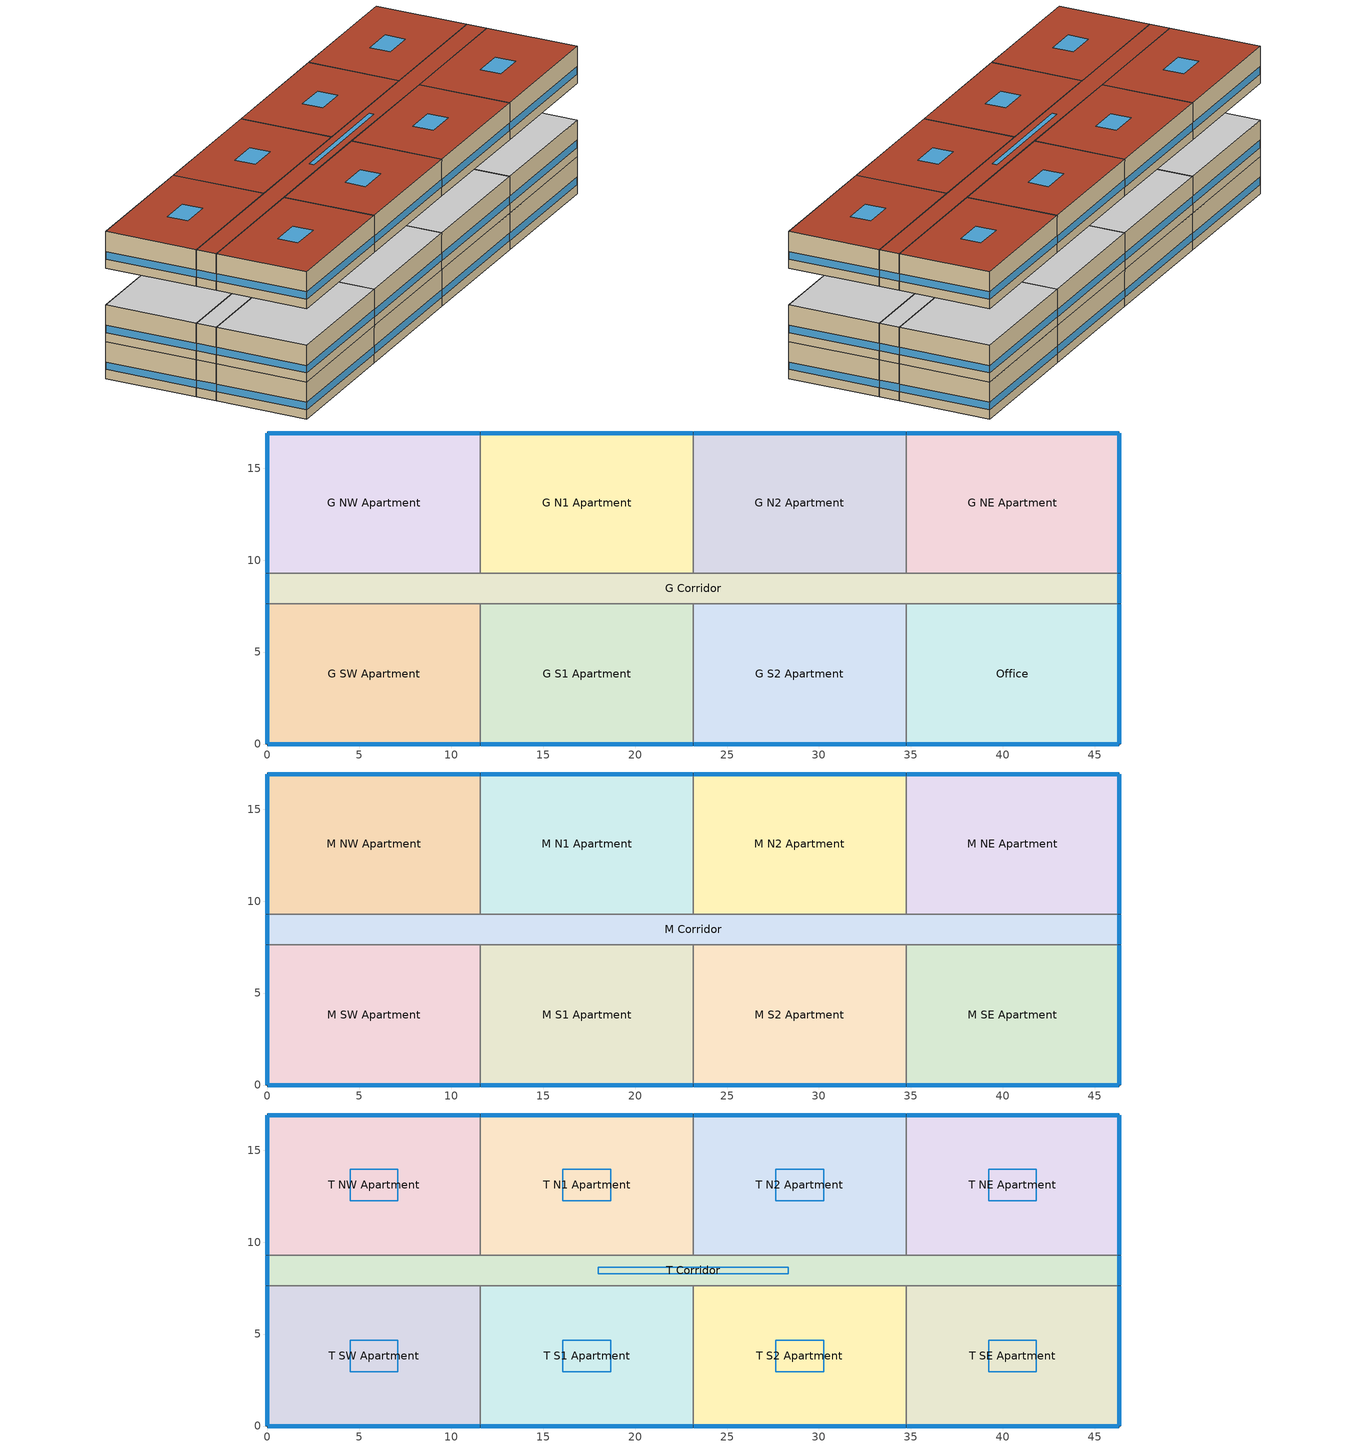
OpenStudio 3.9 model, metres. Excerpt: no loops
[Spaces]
G S1 Apartment
 floor foundation (BTAP-Grnd-Floor-Mass:U-0.379_std): 23.16,7.62 23.16,0 11.58,0 11.58,7.62 z0
 wall outside: 11.58,0 23.16,0 z0:3.05
 wall to G S2 Apartment: 23.16,0 23.16,7.62 z0:3.05
 wall to G Corridor: 23.16,7.62 11.58,7.62 z0:3.05
 wall to G SW Apartment: 11.58,7.62 11.58,0 z0:3.05
 window (BTAP-Ext-FixedWindow:U=0.160 SHGC=0.600): 11.61,0 23.14,0 z0.76:1.37
 ceiling adiabatic (BTAP-Int-Wall): 23.16,0 23.16,7.62 11.58,7.62 11.58,0 z3.05
G S2 Apartment
 floor foundation (BTAP-Grnd-Floor-Mass:U-0.379_std): 34.75,7.62 34.75,0 23.16,0 23.16,7.62 z0
 wall outside: 23.16,0 34.75,0 z0:3.05
 wall to Office: 34.75,0 34.75,7.62 z0:3.05
 wall to G Corridor: 34.75,7.62 23.16,7.62 z0:3.05
 window (BTAP-Ext-FixedWindow:U=0.160 SHGC=0.600): 23.19,0 34.72,0 z0.76:1.37
 ceiling adiabatic (BTAP-Int-Wall): 34.75,0 34.75,7.62 23.16,7.62 23.16,0 z3.05
G NE Apartment
 floor foundation (BTAP-Grnd-Floor-Mass:U-0.379_std): 46.33,16.92 46.33,9.3 34.75,9.3 34.75,16.92 z0
 wall outside: 46.33,9.3 46.33,16.92 34.75,16.92 z0:3.05
 wall to G Corridor: 34.75,9.3 46.33,9.3 z0:3.05
 wall to G N2 Apartment: 34.75,16.92 34.75,9.3 z0:3.05
 window (BTAP-Ext-FixedWindow:U=0.160 SHGC=0.600): 46.33,9.32 46.33,16.89 z0.76:1.38; 46.3,16.92 34.77,16.92 z0.76:1.37
 ceiling adiabatic (BTAP-Int-Wall): 46.33,9.3 46.33,16.92 34.75,16.92 34.75,9.3 z3.05
G NW Apartment
 floor foundation (BTAP-Grnd-Floor-Mass:U-0.379_std): 11.58,16.92 11.58,9.3 0,9.3 0,16.92 z0
 wall outside: 11.58,16.92 0,16.92 0,9.3 z0:3.05
 wall to G N1 Apartment: 11.58,9.3 11.58,16.92 z0:3.05
 wall to G Corridor: 0,9.3 11.58,9.3 z0:3.05
 window (BTAP-Ext-FixedWindow:U=0.160 SHGC=0.600): 11.56,16.92 0.03,16.92 z0.76:1.37; 0,16.89 0,9.32 z0.76:1.38
 ceiling adiabatic (BTAP-Int-Wall): 11.58,9.3 11.58,16.92 0,16.92 0,9.3 z3.05
G N1 Apartment
 floor foundation (BTAP-Grnd-Floor-Mass:U-0.379_std): 23.16,16.92 23.16,9.3 11.58,9.3 11.58,16.92 z0
 wall outside: 23.16,16.92 11.58,16.92 z0:3.05
 wall to G N2 Apartment: 23.16,9.3 23.16,16.92 z0:3.05
 wall to G Corridor: 11.58,9.3 23.16,9.3 z0:3.05
 window (BTAP-Ext-FixedWindow:U=0.160 SHGC=0.600): 23.14,16.92 11.61,16.92 z0.76:1.37
 ceiling adiabatic (BTAP-Int-Wall): 23.16,9.3 23.16,16.92 11.58,16.92 11.58,9.3 z3.05
Office
 floor foundation (BTAP-Grnd-Floor-Mass:U-0.379_std): 46.33,7.62 46.33,0 34.75,0 34.75,7.62 z0
 wall outside: 34.75,0 46.33,0 46.33,7.62 z0:3.05
 wall to G Corridor: 46.33,7.62 34.75,7.62 z0:3.05
 window (BTAP-Ext-FixedWindow:U=0.160 SHGC=0.600): 46.33,0.03 46.33,7.59 z0.76:1.38; 34.77,0 46.3,0 z0.76:1.37
 ceiling adiabatic (BTAP-Int-Wall): 46.33,0 46.33,7.62 34.75,7.62 34.75,0 z3.05
G Corridor
 floor foundation (BTAP-Grnd-Floor-Mass:U-0.379_std): 46.33,9.3 46.33,7.62 0,7.62 0,9.3 z0
 wall outside: 46.33,7.62 46.33,9.3 / 0,9.3 0,7.62 z0:3.05
 wall to G N2 Apartment: 34.75,9.3 23.16,9.3 z0:3.05
 wall to G SW Apartment: 0,7.62 11.58,7.62 z0:3.05
 window (BTAP-Ext-FixedWindow:U=0.160 SHGC=0.600): 46.33,7.65 46.33,9.27 / 0,9.27 0,7.65 z0.76:1.39
 ceiling adiabatic (BTAP-Int-Wall): 46.33,7.62 46.33,9.3 0,9.3 0,7.62 z3.05
G SW Apartment
 floor foundation (BTAP-Grnd-Floor-Mass:U-0.379_std): 11.58,7.62 11.58,0 0,0 0,7.62 z0
 wall outside: 0,7.62 0,0 11.58,0 z0:3.05
 window (BTAP-Ext-FixedWindow:U=0.160 SHGC=0.600): 0.03,0 11.56,0 z0.76:1.37; 0,7.59 0,0.03 z0.76:1.38
 ceiling adiabatic (BTAP-Int-Wall): 11.58,0 11.58,7.62 0,7.62 0,0 z3.05
G N2 Apartment
 floor foundation (BTAP-Grnd-Floor-Mass:U-0.379_std): 34.75,16.92 34.75,9.3 23.16,9.3 23.16,16.92 z0
 wall outside: 34.75,16.92 23.16,16.92 z0:3.05
 window (BTAP-Ext-FixedWindow:U=0.160 SHGC=0.600): 34.72,16.92 23.19,16.92 z0.76:1.37
 ceiling adiabatic (BTAP-Int-Wall): 34.75,9.3 34.75,16.92 23.16,16.92 23.16,9.3 z3.05
M S2 Apartment
 floor adiabatic (BTAP-Int-Wall): 34.75,7.62 34.75,0 23.16,0 23.16,7.62 z3.05
 wall outside: 23.16,0 34.75,0 z3.05:6.1
 wall to M SE Apartment: 34.75,0 34.75,7.62 z3.05:6.1
 wall to M S1 Apartment: 23.16,7.62 23.16,0 z3.05:6.1
 wall to M Corridor: 34.75,7.62 23.16,7.62 z3.05:6.1
 window (BTAP-Ext-FixedWindow:U=0.160 SHGC=0.600): 23.19,0 34.72,0 z3.81:4.42
 ceiling adiabatic (BTAP-Int-Wall): 34.75,0 34.75,7.62 23.16,7.62 23.16,0 z6.1
M SE Apartment
 floor adiabatic (BTAP-Int-Wall): 46.33,7.62 46.33,0 34.75,0 34.75,7.62 z3.05
 wall outside: 34.75,0 46.33,0 46.33,7.62 z3.05:6.1
 wall to M Corridor: 46.33,7.62 34.75,7.62 z3.05:6.1
 window (BTAP-Ext-FixedWindow:U=0.160 SHGC=0.600): 46.33,0.03 46.33,7.59 / 34.77,0 46.3,0 z3.81:4.42
 ceiling adiabatic (BTAP-Int-Wall): 46.33,0 46.33,7.62 34.75,7.62 34.75,0 z6.1
M Corridor
 floor adiabatic (BTAP-Int-Wall): 46.33,9.3 46.33,7.62 0,7.62 0,9.3 z3.05
 wall outside: 0,9.3 0,7.62 / 46.33,7.62 46.33,9.3 z3.05:6.1
 wall to M SW Apartment: 0,7.62 11.58,7.62 z3.05:6.1
 wall to M N1 Apartment: 23.16,9.3 11.58,9.3 z3.05:6.1
 wall to M NE Apartment: 46.33,9.3 34.75,9.3 z3.05:6.1
 wall to M N2 Apartment: 34.75,9.3 23.16,9.3 z3.05:6.1
 wall to M S1 Apartment: 11.58,7.62 23.16,7.62 z3.05:6.1
 wall to M NW Apartment: 11.58,9.3 0,9.3 z3.05:6.1
 window (BTAP-Ext-FixedWindow:U=0.160 SHGC=0.600): 46.33,7.65 46.33,9.27 / 0,9.27 0,7.65 z3.81:4.44
 ceiling adiabatic (BTAP-Int-Wall): 46.33,7.62 46.33,9.3 0,9.3 0,7.62 z6.1
M SW Apartment
 floor adiabatic (BTAP-Int-Wall): 11.58,7.62 11.58,0 0,0 0,7.62 z3.05
 wall outside: 0,7.62 0,0 11.58,0 z3.05:6.1
 wall to M S1 Apartment: 11.58,0 11.58,7.62 z3.05:6.1
 window (BTAP-Ext-FixedWindow:U=0.160 SHGC=0.600): 0.03,0 11.56,0 / 0,7.59 0,0.03 z3.81:4.42
 ceiling adiabatic (BTAP-Int-Wall): 11.58,0 11.58,7.62 0,7.62 0,0 z6.1
M NE Apartment
 floor adiabatic (BTAP-Int-Wall): 46.33,16.92 46.33,9.3 34.75,9.3 34.75,16.92 z3.05
 wall outside: 46.33,9.3 46.33,16.92 34.75,16.92 z3.05:6.1
 wall to M N2 Apartment: 34.75,16.92 34.75,9.3 z3.05:6.1
 window (BTAP-Ext-FixedWindow:U=0.160 SHGC=0.600): 46.33,9.32 46.33,16.89 / 46.3,16.92 34.77,16.92 z3.81:4.42
 ceiling adiabatic (BTAP-Int-Wall): 46.33,9.3 46.33,16.92 34.75,16.92 34.75,9.3 z6.1
M N2 Apartment
 floor adiabatic (BTAP-Int-Wall): 34.75,16.92 34.75,9.3 23.16,9.3 23.16,16.92 z3.05
 wall outside: 34.75,16.92 23.16,16.92 z3.05:6.1
 wall to M N1 Apartment: 23.16,16.92 23.16,9.3 z3.05:6.1
 window (BTAP-Ext-FixedWindow:U=0.160 SHGC=0.600): 34.72,16.92 23.19,16.92 z3.81:4.42
 ceiling adiabatic (BTAP-Int-Wall): 34.75,9.3 34.75,16.92 23.16,16.92 23.16,9.3 z6.1
M N1 Apartment
 floor adiabatic (BTAP-Int-Wall): 23.16,16.92 23.16,9.3 11.58,9.3 11.58,16.92 z3.05
 wall outside: 23.16,16.92 11.58,16.92 z3.05:6.1
 wall to M NW Apartment: 11.58,16.92 11.58,9.3 z3.05:6.1
 window (BTAP-Ext-FixedWindow:U=0.160 SHGC=0.600): 23.14,16.92 11.61,16.92 z3.81:4.42
 ceiling adiabatic (BTAP-Int-Wall): 23.16,9.3 23.16,16.92 11.58,16.92 11.58,9.3 z6.1
M S1 Apartment
 floor adiabatic (BTAP-Int-Wall): 23.16,7.62 23.16,0 11.58,0 11.58,7.62 z3.05
 wall outside: 11.58,0 23.16,0 z3.05:6.1
 window (BTAP-Ext-FixedWindow:U=0.160 SHGC=0.600): 11.61,0 23.14,0 z3.81:4.42
 ceiling adiabatic (BTAP-Int-Wall): 23.16,0 23.16,7.62 11.58,7.62 11.58,0 z6.1
M NW Apartment
 floor adiabatic (BTAP-Int-Wall): 11.58,16.92 11.58,9.3 0,9.3 0,16.92 z3.05
 wall outside: 11.58,16.92 0,16.92 0,9.3 z3.05:6.1
 window (BTAP-Ext-FixedWindow:U=0.160 SHGC=0.600): 11.56,16.92 0.03,16.92 / 0,16.89 0,9.32 z3.81:4.42
 ceiling adiabatic (BTAP-Int-Wall): 11.58,9.3 11.58,16.92 0,16.92 0,9.3 z6.1
T SW Apartment
 floor adiabatic (BTAP-Int-Wall): 11.58,7.62 11.58,0 0,0 0,7.62 z9.14
 wall outside: 0,7.62 0,0 11.58,0 z9.14:12.19
 wall to T S1 Apartment: 11.58,0 11.58,7.62 z9.14:12.19
 wall to T Corridor: 11.58,7.62 0,7.62 z9.14:12.19
 window (BTAP-Ext-FixedWindow:U=0.160 SHGC=0.600): 0.03,0 11.56,0 / 0,7.59 0,0.03 z9.91:10.52
 roof outside: 11.58,0 11.58,7.62 0,7.62 0,0 z12.19
 skylight (BTAP-Ext-Skylights:U=0.160 SHGC=0.600): 7.09,2.96 7.09,4.66 4.5,4.66 4.5,2.96 z12.19
T N1 Apartment
 floor adiabatic (BTAP-Int-Wall): 23.16,16.92 23.16,9.3 11.58,9.3 11.58,16.92 z9.14
 wall outside: 23.16,16.92 11.58,16.92 z9.14:12.19
 wall to T Corridor: 11.58,9.3 23.16,9.3 z9.14:12.19
 wall to T NW Apartment: 11.58,16.92 11.58,9.3 z9.14:12.19
 wall to T N2 Apartment: 23.16,9.3 23.16,16.92 z9.14:12.19
 window (BTAP-Ext-FixedWindow:U=0.160 SHGC=0.600): 23.14,16.92 11.61,16.92 z9.91:10.52
 roof outside: 23.16,9.3 23.16,16.92 11.58,16.92 11.58,9.3 z12.19
 skylight (BTAP-Ext-Skylights:U=0.160 SHGC=0.600): 18.67,12.25 18.67,13.96 16.08,13.96 16.08,12.25 z12.19
T Corridor
 floor adiabatic (BTAP-Int-Wall): 46.33,9.3 46.33,7.62 0,7.62 0,9.3 z9.14
 wall outside: 46.33,7.62 46.33,9.3 / 0,9.3 0,7.62 z9.14:12.19
 wall to T SE Apartment: 34.75,7.62 46.33,7.62 z9.14:12.19
 wall to T S1 Apartment: 11.58,7.62 23.16,7.62 z9.14:12.19
 wall to T NW Apartment: 11.58,9.3 0,9.3 z9.14:12.19
 wall to T N2 Apartment: 34.75,9.3 23.16,9.3 z9.14:12.19
 wall to T S2 Apartment: 23.16,7.62 34.75,7.62 z9.14:12.19
 wall to T NE Apartment: 46.33,9.3 34.75,9.3 z9.14:12.19
 window (BTAP-Ext-FixedWindow:U=0.160 SHGC=0.600): 46.33,7.65 46.33,9.27 / 0,9.27 0,7.65 z9.91:10.53
 roof outside: 46.33,7.62 46.33,9.3 0,9.3 0,7.62 z12.19
 skylight (BTAP-Ext-Skylights:U=0.160 SHGC=0.600): 28.34,8.27 28.34,8.65 17.98,8.65 17.98,8.27 z12.19
T N2 Apartment
 floor adiabatic (BTAP-Int-Wall): 34.75,16.92 34.75,9.3 23.16,9.3 23.16,16.92 z9.14
 wall outside: 34.75,16.92 23.16,16.92 z9.14:12.19
 wall to T NE Apartment: 34.75,9.3 34.75,16.92 z9.14:12.19
 window (BTAP-Ext-FixedWindow:U=0.160 SHGC=0.600): 34.72,16.92 23.19,16.92 z9.91:10.52
 roof outside: 34.75,9.3 34.75,16.92 23.16,16.92 23.16,9.3 z12.19
 skylight (BTAP-Ext-Skylights:U=0.160 SHGC=0.600): 30.25,12.25 30.25,13.96 27.66,13.96 27.66,12.25 z12.19
T NW Apartment
 floor adiabatic (BTAP-Int-Wall): 11.58,16.92 11.58,9.3 0,9.3 0,16.92 z9.14
 wall outside: 11.58,16.92 0,16.92 0,9.3 z9.14:12.19
 window (BTAP-Ext-FixedWindow:U=0.160 SHGC=0.600): 11.56,16.92 0.03,16.92 / 0,16.89 0,9.32 z9.91:10.52
 roof outside: 11.58,9.3 11.58,16.92 0,16.92 0,9.3 z12.19
 skylight (BTAP-Ext-Skylights:U=0.160 SHGC=0.600): 7.09,12.25 7.09,13.96 4.5,13.96 4.5,12.25 z12.19
T NE Apartment
 floor adiabatic (BTAP-Int-Wall): 46.33,16.92 46.33,9.3 34.75,9.3 34.75,16.92 z9.14
 wall outside: 46.33,9.3 46.33,16.92 34.75,16.92 z9.14:12.19
 window (BTAP-Ext-FixedWindow:U=0.160 SHGC=0.600): 46.33,9.32 46.33,16.89 / 46.3,16.92 34.77,16.92 z9.91:10.52
 roof outside: 46.33,9.3 46.33,16.92 34.75,16.92 34.75,9.3 z12.19
 skylight (BTAP-Ext-Skylights:U=0.160 SHGC=0.600): 41.83,12.25 41.83,13.96 39.24,13.96 39.24,12.25 z12.19
T S2 Apartment
 floor adiabatic (BTAP-Int-Wall): 34.75,7.62 34.75,0 23.16,0 23.16,7.62 z9.14
 wall outside: 23.16,0 34.75,0 z9.14:12.19
 wall to T SE Apartment: 34.75,0 34.75,7.62 z9.14:12.19
 wall to T S1 Apartment: 23.16,7.62 23.16,0 z9.14:12.19
 window (BTAP-Ext-FixedWindow:U=0.160 SHGC=0.600): 23.19,0 34.72,0 z9.91:10.52
 roof outside: 34.75,0 34.75,7.62 23.16,7.62 23.16,0 z12.19
 skylight (BTAP-Ext-Skylights:U=0.160 SHGC=0.600): 30.25,2.96 30.25,4.66 27.66,4.66 27.66,2.96 z12.19
T S1 Apartment
 floor adiabatic (BTAP-Int-Wall): 23.16,7.62 23.16,0 11.58,0 11.58,7.62 z9.14
 wall outside: 11.58,0 23.16,0 z9.14:12.19
 window (BTAP-Ext-FixedWindow:U=0.160 SHGC=0.600): 11.61,0 23.14,0 z9.91:10.52
 roof outside: 23.16,0 23.16,7.62 11.58,7.62 11.58,0 z12.19
 skylight (BTAP-Ext-Skylights:U=0.160 SHGC=0.600): 18.67,2.96 18.67,4.66 16.08,4.66 16.08,2.96 z12.19
T SE Apartment
 floor adiabatic (BTAP-Int-Wall): 46.33,7.62 46.33,0 34.75,0 34.75,7.62 z9.14
 wall outside: 34.75,0 46.33,0 46.33,7.62 z9.14:12.19
 window (BTAP-Ext-FixedWindow:U=0.160 SHGC=0.600): 46.33,0.03 46.33,7.59 / 34.77,0 46.3,0 z9.91:10.52
 roof outside: 46.33,0 46.33,7.62 34.75,7.62 34.75,0 z12.19
 skylight (BTAP-Ext-Skylights:U=0.160 SHGC=0.600): 41.83,2.96 41.83,4.66 39.24,4.66 39.24,2.96 z12.19
[Site]
Yellowknife AP_NT_CAN: Latitude {deg}=62.46; Longitude {deg}=-114.44; Time Zone {hr}=-7; Elevation {m}=205.7; Terrain=City
[Building]
MidriseApartment: North Axis {deg}=0; Default Construction Set=BTAP-Mass at hdd = 8170.0; Standards Number of Stories=4; Standards Number of Above Ground Stories=4; Standards Template=NECB2011; Standards Building Type=MidriseApartment
[Site:WaterMainsTemperature]
Calculation Method=Correlation; Annual Average Outdoor Air Temperature {C}=-3.65833; Maximum Difference In Monthly Average Outdoor Air Temperatures {deltaC}=41.5
[Site:GroundTemperature:BuildingSurface]
19.527, 19.502, 19.536, 19.598, 20.002, 21.64, 22.225, 22.375, 21.449, 20.121, 19.802, 19.633
[ClimateZones]
Climate Zone Institution Name 1=ASHRAE; Climate Zone Document Name 1=ANSI/ASHRAE Standard 169; Climate Zone Document Year 1=2006; Climate Zone Value 1=8
[SizingPeriod:DesignDay] Barometric Pressure {Pa}=98878; Rain Indicator=No; Snow Indicator=No; Day of Month=21; Daylight Saving Time Indicator=No; Humidity Condition Type=Wetbulb; Dry-Bulb Temperature Range Modifier Type=DefaultMultipliers
Name | Maximum Dry-Bulb Temperature {C} | Daily Dry-Bulb Temperature Range {deltaC} | Wind Speed {m/s} | Wind Direction {deg} | Month | Day Type | Wetbulb or DewPoint at Maximum Dry-Bulb {C} | Solar Model Indicator | ASHRAE Clear Sky Optical Depth for Beam Irradiance | ASHRAE Clear Sky Optical Depth for Diffuse Irradiance | Sky Clearness
Yellowknife AP Ann Clg .4% Condns DB=>MWB | 25.6 | 8 | 4.1 | 160 | 7 | SummerDesignDay | 16.1 | ASHRAETau | 0.369 | 2.418
Yellowknife AP Ann Clg .4% Condns WB=>MDB | 22.9 | 8 | 4.1 | 160 | 7 | SummerDesignDay | 17.2 | ASHRAETau | 0.369 | 2.418
Yellowknife AP Ann Htg 99.6% Condns DB | -40 | 0 | 1.8 | 310 | 1 | WinterDesignDay | -40 | ASHRAEClearSky |  |  | 0
[Site:GroundTemperature:Shallow]
-14.3, -20.7, -22.4, -20.9, -12.3, -2.6, 6.6, 13.2, 15.1, 12, 4.5, -4.9
[Site:GroundTemperature:Deep]
-4.7, -9.4, -12.3, -13.2, -11.5, -7.6, -2.8, 1.9, 5.1, 5.8, 4, 0.2
[Site:GroundTemperature:FCfactorMethod]
January Ground Temperature {C}=0.1; February Ground Temperature {C}=-14.7; March Ground Temperature {C}=-20.9; April Ground Temperature {C}=-23.8; May Ground Temperature {C}=-22.4; June Ground Temperature {C}=-18.3; July Ground Temperature {C}=-6.9; August Ground Temperature {C}=7.1; September Ground Temperature {C}=14.9; October Ground Temperature {C}=17.7; November Ground Temperature {C}=15.3; December Ground Temperature {C}=8
[Material:NoMass] Roughness=Smooth; Thermal Absorptance=0.9; Solar Absorptance=0.7
Name | Thermal Resistance {m2-K/W} | Visible Absorptance
Typical Carpet Pad; Typical Carpet Pad 1 | 0.21648 | 0.8
Typical Insulation 1 | 6.78179 | 0.7
Typical Insulation 2 | 5.19354 | 0.7
Typical Insulation 3 | 7.04224 | 0.7
Typical Carpet Pad 2 | 2.57255 | 0.8
Typical Carpet Pad 3; Typical Carpet Pad 4 | 4.69593 | 0.8
Typical Insulation 4 | 0.624982 | 0.7
Typical Insulation 5 | 0.625 | 0.7
[Material]
Name | Roughness | Thickness {m} | Conductivity {W/m-K} | Density {kg/m3} | Specific Heat {J/kg-K} | Thermal Absorptance | Solar Absorptance | Visible Absorptance
G05 25mm wood | MediumSmooth | 0.0254 | 0.15 | 608 | 1630 | 0.9 | 0.5 | 0.5
100mm Normalweight concrete floor 1 | MediumSmooth | 0.1016 | 2.31 | 2322 | 832
G01 13mm gypsum board 1 | Smooth | 0.0127 | 0.16 | 800 | 1090 | 0.9 | 0.7 | 0.5
4 in. Normalweight Concrete Floor 1 | MediumRough | 0.1016 | 2.31 | 2322 | 832 | 0.9 | 0.7 | 0.7
1IN Stucco 1 | Smooth | 0.0253 | 0.6918 | 1858 | 837 | 0.9 | 0.7 | 0.92
8IN CONCRETE HW RefBldg 1 | Rough | 0.2032 | 1.311 | 2240 | 836.8 | 0.9 | 0.7 | 0.7
1/2IN Gypsum 1 | Smooth | 0.0127 | 0.16 | 784.9 | 830 | 0.9 | 0.4 | 0.4
Metal Roof Surface 1; F08 Metal surface 1 | Smooth | 0.0008 | 45.28 | 7824 | 500 | 0.9 | 0.7 | 0.7
6 in. Normalweight Concrete Floor 1; 6 in. Normalweight Concrete Floor 2; 6 in. Normalweight Concrete Floor 3 | MediumRough | 0.1524 | 2.31 | 2322 | 832 | 0.9 | 0.7 | 0.7
Expanded Polystyrene | MediumSmooth | 0.0746039 | 0.029 | 29 | 1210
[Construction]
BTAP-Int-Partition; BTAP-Int-Door: G05 25mm wood
BTAP-Int-Floor: 100mm Normalweight concrete floor 1, Typical Carpet Pad
BTAP-Int-Wall: G01 13mm gypsum board 1, G01 13mm gypsum board 1
BTAP-Int-Ceiling: Typical Carpet Pad, 100mm Normalweight concrete floor 1
BTAP-Int-Window: SimpleGlazing
BTAP-Ext-Floor-Mass:U-0.142: Typical Insulation 1, 4 in. Normalweight Concrete Floor 1, Typical Carpet Pad 1
BTAP-Ext-Wall-Mass:U-0.183: 1IN Stucco 1, 8IN CONCRETE HW RefBldg 1, Typical Insulation 2, 1/2IN Gypsum 1
BTAP-Ext-Roof-Metal:U-0.142: Metal Roof Surface 1, Typical Insulation 3
BTAP-Grnd-Floor-Mass:U-0.379: 6 in. Normalweight Concrete Floor 1, Typical Carpet Pad 2
BTAP-Grnd-Wall-Mass:U-0.21: 6 in. Normalweight Concrete Floor 2, Typical Carpet Pad 3
BTAP-Grnd-Roof-Mass:U-0.21: 6 in. Normalweight Concrete Floor 3, Typical Carpet Pad 4
BTAP-Ext-FixedWindow:U=0.160 SHGC=0.600; BTAP-Ext-GlassDoors:U=0.160 SHGC=0.600; BTAP-Ext-Skylights:U=0.160 SHGC=0.600; BTAP-Ext-DaylightDomes:U=0.160 SHGC=0.600; BTAP-Ext-DaylightDiffuser:U=0.160 SHGC=0.600: SimpleGlazing:U=0.160 SHGC=0.600
BTAP-Ext-Door:U-1.6: F08 Metal surface 1, Typical Insulation 4
BTAP-Ext-OverHeadDoor:U-1.6: Typical Insulation 5
BTAP-Grnd-Floor-Mass:U-0.379_std: 6 in. Normalweight Concrete Floor 1, Expanded Polystyrene
[DefaultConstructionSet]
BTAP-Mass at hdd = 8170.0: Default Exterior Surface Constructions=BTAP-Mass at hdd = 8170.0; Default Interior Surface Constructions=Default Surface Constructions 2; Default Ground Contact Surface Constructions=BTAP-Mass at hdd = 8170.0 1; Default Exterior SubSurface Constructions=BTAP-Mass at hdd = 8170.0; Default Interior SubSurface Constructions=Default Sub Surface Constructions 2; Interior Partition Construction=BTAP-Int-Partition
[DefaultSurfaceConstructions]
Name | Floor Construction | Wall Construction | Roof Ceiling Construction
Default Surface Constructions 2 | BTAP-Int-Floor | BTAP-Int-Wall | BTAP-Int-Ceiling
BTAP-Mass at hdd = 8170.0 | BTAP-Ext-Floor-Mass:U-0.142 | BTAP-Ext-Wall-Mass:U-0.183 | BTAP-Ext-Roof-Metal:U-0.142
BTAP-Mass at hdd = 8170.0 1 | BTAP-Grnd-Floor-Mass:U-0.379 | BTAP-Grnd-Wall-Mass:U-0.21 | BTAP-Grnd-Roof-Mass:U-0.21
[DefaultSubSurfaceConstructions]
Name | Fixed Window Construction | Operable Window Construction | Door Construction | Glass Door Construction | Overhead Door Construction | Skylight Construction | Tubular Daylight Dome Construction | Tubular Daylight Diffuser Construction
Default Sub Surface Constructions 2 | BTAP-Int-Window | BTAP-Int-Window | BTAP-Int-Door
BTAP-Mass at hdd = 8170.0 | BTAP-Ext-FixedWindow:U=0.160 SHGC=0.600 | BTAP-Ext-FixedWindow:U=0.160 SHGC=0.600 | BTAP-Ext-Door:U-1.6 | BTAP-Ext-GlassDoors:U=0.160 SHGC=0.600 | BTAP-Ext-OverHeadDoor:U-1.6 | BTAP-Ext-Skylights:U=0.160 SHGC=0.600 | BTAP-Ext-DaylightDomes:U=0.160 SHGC=0.600 | BTAP-Ext-DaylightDiffuser:U=0.160 SHGC=0.600
[WindowMaterial:SimpleGlazingSystem] Solar Heat Gain Coefficient=0.6; Visible Transmittance=0.21
Name | U-Factor {W/m2-K}
SimpleGlazing | 2.2
SimpleGlazing:U=0.160 SHGC=0.600 | 1.6
[Space] Volume {m3}=Autocalculate
Name | Space Type | Building Story | Thermal Zone
T SE Apartment | Space Function Dwelling Unit(s) | Building Story 3 | DU_BT=Space Function_ST=Dwelling Unit(s)_FL=Building Story 3_SCHG 2
G Corridor | Space Function Corr. < 2.4m wide-sch-G | Building Story 1 | WILD_ST=Corr. < 2.4m wide-sch-G_FL=Building Story 1_SCH=G
T SW Apartment | Space Function Dwelling Unit(s) | Building Story 3 | DU_BT=Space Function_ST=Dwelling Unit(s)_FL=Building Story 3_SCHG 3
M S2 Apartment | Space Function Dwelling Unit(s) | Building Story 2 | DU_BT=Space Function_ST=Dwelling Unit(s)_FL=Building Story 2_SCHG 5
M SE Apartment | Space Function Dwelling Unit(s) | Building Story 2 | DU_BT=Space Function_ST=Dwelling Unit(s)_FL=Building Story 2_SCHG 4
T N1 Apartment | Space Function Dwelling Unit(s) | Building Story 3 | DU_BT=Space Function_ST=Dwelling Unit(s)_FL=Building Story 3_SCHG 4
T Corridor | Space Function Corr. < 2.4m wide-sch-G | Building Story 3 | WILD_ST=Corr. < 2.4m wide-sch-G_FL=Building Story 3_SCH=G
T N2 Apartment | Space Function Dwelling Unit(s) | Building Story 3 | DU_BT=Space Function_ST=Dwelling Unit(s)_FL=Building Story 3_SCHG 6
M SW Apartment | Space Function Dwelling Unit(s) | Building Story 2 | DU_BT=Space Function_ST=Dwelling Unit(s)_FL=Building Story 2_SCHG 6
T NW Apartment | Space Function Dwelling Unit(s) | Building Story 3 | DU_BT=Space Function_ST=Dwelling Unit(s)_FL=Building Story 3_SCHG 7
M Corridor | Space Function Corr. < 2.4m wide-sch-G | Building Story 2 | WILD_ST=Corr. < 2.4m wide-sch-G_FL=Building Story 2_SCH=G
G S1 Apartment | Space Function Dwelling Unit(s) | Building Story 1 | DU_BT=Space Function_ST=Dwelling Unit(s)_FL=Building Story 1_SCHG 7
G S2 Apartment | Space Function Dwelling Unit(s) | Building Story 1 | DU_BT=Space Function_ST=Dwelling Unit(s)_FL=Building Story 1_SCHG 4
M NE Apartment | Space Function Dwelling Unit(s) | Building Story 2 | DU_BT=Space Function_ST=Dwelling Unit(s)_FL=Building Story 2_SCHG 3
T NE Apartment | Space Function Dwelling Unit(s) | Building Story 3 | DU_BT=Space Function_ST=Dwelling Unit(s)_FL=Building Story 3_SCHG 1
G NW Apartment | Space Function Dwelling Unit(s) | Building Story 1 | DU_BT=Space Function_ST=Dwelling Unit(s)_FL=Building Story 1_SCHG 3
T S1 Apartment | Space Function Dwelling Unit(s) | Building Story 3 | DU_BT=Space Function_ST=Dwelling Unit(s)_FL=Building Story 3_SCHG 5
M N1 Apartment | Space Function Dwelling Unit(s) | Building Story 2 | DU_BT=Space Function_ST=Dwelling Unit(s)_FL=Building Story 2_SCHG 1
Office | Space Function Dwelling Unit(s) | Building Story 1 | DU_BT=Space Function_ST=Dwelling Unit(s)_FL=Building Story 1_SCHG 2
G NE Apartment | Space Function Dwelling Unit(s) | Building Story 1 | DU_BT=Space Function_ST=Dwelling Unit(s)_FL=Building Story 1_SCHG 1
T S2 Apartment | Space Function Dwelling Unit(s) | Building Story 3 | DU_BT=Space Function_ST=Dwelling Unit(s)_FL=Building Story 3_SCHG
G SW Apartment | Space Function Dwelling Unit(s) | Building Story 1 | DU_BT=Space Function_ST=Dwelling Unit(s)_FL=Building Story 1_SCHG 5
M N2 Apartment | Space Function Dwelling Unit(s) | Building Story 2 | DU_BT=Space Function_ST=Dwelling Unit(s)_FL=Building Story 2_SCHG
G N1 Apartment | Space Function Dwelling Unit(s) | Building Story 1 | DU_BT=Space Function_ST=Dwelling Unit(s)_FL=Building Story 1_SCHG 6
G N2 Apartment | Space Function Dwelling Unit(s) | Building Story 1 | DU_BT=Space Function_ST=Dwelling Unit(s)_FL=Building Story 1_SCHG
M S1 Apartment | Space Function Dwelling Unit(s) | Building Story 2 | DU_BT=Space Function_ST=Dwelling Unit(s)_FL=Building Story 2_SCHG 7
M NW Apartment | Space Function Dwelling Unit(s) | Building Story 2 | DU_BT=Space Function_ST=Dwelling Unit(s)_FL=Building Story 2_SCHG 2
[BuildingStory]
Name | Nominal Z Coordinate {m}
Building Story 1 | 0
Building Story 2 | 3.04785
Building Story 3 | 9.14355
[SpaceType] Standards Building Type=Space Function
Name | Default Schedule Set | Design Specification Outdoor Air Object | Standards Space Type
Space Function Corr. < 2.4m wide-sch-G | Space Function Corr. < 2.4m wide-sch-G Schedule Set | Space Function Corr. < 2.4m wide-sch-G Ventilation | Corr. < 2.4m wide-sch-G
Space Function Dwelling Unit(s) | Space Function Dwelling Unit(s) Schedule Set | Space Function Dwelling Unit(s) Ventilation | Dwelling Unit(s)
[People:Definition] Number of People Calculation Method=People/Area; Fraction Radiant=0.3
Name | People per Space Floor Area {person/m2}
Space Function Corr. < 2.4m wide-sch-G People Definition | 0.0100104
Space Function Dwelling Unit(s) People Definition | 0.0166841
[People] Work Efficiency Schedule=Work Efficiency Schedule; Clothing Insulation Schedule=Clothing Schedule; Air Velocity Schedule=Air Velocity Schedule; Multiplier=1
Name | People Definition | Space or SpaceType
Space Function Corr. < 2.4m wide-sch-G People | Space Function Corr. < 2.4m wide-sch-G People Definition | Space Function Corr. < 2.4m wide-sch-G
Space Function Dwelling Unit(s) People | Space Function Dwelling Unit(s) People Definition | Space Function Dwelling Unit(s)
[Lights:Definition] Design Level Calculation Method=Watts/Area; Fraction Radiant=0.5; Fraction Visible=0.2
Name | Watts per Space Floor Area {W/m2}
Space Function Corr. < 2.4m wide-sch-G Lights Definition | 8.39993
Space Function Dwelling Unit(s) Lights Definition | 4.99996
[Lights] Fraction Replaceable=1
Name | Lights Definition | Space or SpaceType
Space Function Corr. < 2.4m wide-sch-G Lights | Space Function Corr. < 2.4m wide-sch-G Lights Definition | Space Function Corr. < 2.4m wide-sch-G
Space Function Dwelling Unit(s) Lights | Space Function Dwelling Unit(s) Lights Definition | Space Function Dwelling Unit(s)
[DesignSpecification:OutdoorAir] Outdoor Air Method=Sum
Name | Outdoor Air Flow per Floor Area {m3/s-m2}
Space Function Corr. < 2.4m wide-sch-G Ventilation | 0.000254
Space Function Dwelling Unit(s) Ventilation | 0.0003048
[DefaultScheduleSet] Number of People Schedule=NECB-G-Occupancy; People Activity Level Schedule=NECB-Activity; Lighting Schedule=NECB-G-Lighting; Electric Equipment Schedule=NECB-G-Electric-Equipment
Space Function Corr. < 2.4m wide-sch-G Schedule Set; Space Function Dwelling Unit(s) Schedule Set
[ThermostatSetpoint:DualSetpoint] Heating Setpoint Temperature Schedule=NECB-G-Thermostat Setpoint-Heating; Cooling Setpoint Temperature Schedule=NECB-G-Thermostat Setpoint-Cooling
Space Function Dwelling Unit(s) Thermostat 49; Space Function Dwelling Unit(s) Thermostat 50; Space Function Dwelling Unit(s) Thermostat 51; Space Function Dwelling Unit(s) Thermostat 52; Space Function Dwelling Unit(s) Thermostat 53; Space Function Dwelling Unit(s) Thermostat 54; Space Function Dwelling Unit(s) Thermostat 55; Space Function Dwelling Unit(s) Thermostat 56; Space Function Dwelling Unit(s) Thermostat 57; Space Function Dwelling Unit(s) Thermostat 58; Space Function Dwelling Unit(s) Thermostat 59; Space Function Dwelling Unit(s) Thermostat 60; Space Function Dwelling Unit(s) Thermostat 61; Space Function Dwelling Unit(s) Thermostat 62; Space Function Dwelling Unit(s) Thermostat 63; Space Function Dwelling Unit(s) Thermostat 64; Space Function Dwelling Unit(s) Thermostat 65; Space Function Dwelling Unit(s) Thermostat 66; Space Function Dwelling Unit(s) Thermostat 67; Space Function Dwelling Unit(s) Thermostat 68; Space Function Dwelling Unit(s) Thermostat 69; Space Function Dwelling Unit(s) Thermostat 70; Space Function Dwelling Unit(s) Thermostat 71; Space Function Dwelling Unit(s) Thermostat 72; Space Function Corr. < 2.4m wide-sch-G Thermostat 7; Space Function Corr. < 2.4m wide-sch-G Thermostat 8; Space Function Corr. < 2.4m wide-sch-G Thermostat 9
[ElectricEquipment:Definition]
Space Function Dwelling Unit(s) Elec Equip Definition: Design Level Calculation Method=Watts/Area; Watts per Space Floor Area {W/m2}=4.99996; Fraction Radiant=0.5
[ElectricEquipment]
Space Function Dwelling Unit(s) Elec Equip: Electric Equipment Definition=Space Function Dwelling Unit(s) Elec Equip Definition; Space or SpaceType=Space Function Dwelling Unit(s)
[SpaceInfiltration:DesignFlowRate] Schedule=Always On Discrete; Design Flow Rate Calculation Method=Flow/ExteriorArea; Flow per Exterior Surface Area {m3/s-m2}=0.00025; Constant Term Coefficient=0; Temperature Term Coefficient=0; Velocity Term Coefficient=0.224; Velocity Squared Term Coefficient=0
Name | Space or SpaceType
G Corridor Infiltration | G Corridor
G N1 Apartment Infiltration | G N1 Apartment
G N2 Apartment Infiltration | G N2 Apartment
G NE Apartment Infiltration | G NE Apartment
G NW Apartment Infiltration | G NW Apartment
G S1 Apartment Infiltration | G S1 Apartment
G S2 Apartment Infiltration | G S2 Apartment
G SW Apartment Infiltration | G SW Apartment
M Corridor Infiltration | M Corridor
M N1 Apartment Infiltration | M N1 Apartment
M N2 Apartment Infiltration | M N2 Apartment
M NE Apartment Infiltration | M NE Apartment
M NW Apartment Infiltration | M NW Apartment
M S1 Apartment Infiltration | M S1 Apartment
M S2 Apartment Infiltration | M S2 Apartment
M SE Apartment Infiltration | M SE Apartment
M SW Apartment Infiltration | M SW Apartment
Office Infiltration | Office
T Corridor Infiltration | T Corridor
T N1 Apartment Infiltration | T N1 Apartment
T N2 Apartment Infiltration | T N2 Apartment
T NE Apartment Infiltration | T NE Apartment
T NW Apartment Infiltration | T NW Apartment
T S1 Apartment Infiltration | T S1 Apartment
T S2 Apartment Infiltration | T S2 Apartment
T SE Apartment Infiltration | T SE Apartment
T SW Apartment Infiltration | T SW Apartment
[ThermalZone] Use Ideal Air Loads=No
Name | Thermostat | Multiplier
DU_BT=Space Function_ST=Dwelling Unit(s)_FL=Building Story 1_SCHG | Space Function Dwelling Unit(s) Thermostat 49
DU_BT=Space Function_ST=Dwelling Unit(s)_FL=Building Story 2_SCHG | Space Function Dwelling Unit(s) Thermostat 50 | 2
DU_BT=Space Function_ST=Dwelling Unit(s)_FL=Building Story 3_SCHG | Space Function Dwelling Unit(s) Thermostat 51
DU_BT=Space Function_ST=Dwelling Unit(s)_FL=Building Story 1_SCHG 1 | Space Function Dwelling Unit(s) Thermostat 52
DU_BT=Space Function_ST=Dwelling Unit(s)_FL=Building Story 1_SCHG 2 | Space Function Dwelling Unit(s) Thermostat 53
DU_BT=Space Function_ST=Dwelling Unit(s)_FL=Building Story 2_SCHG 1 | Space Function Dwelling Unit(s) Thermostat 54 | 2
DU_BT=Space Function_ST=Dwelling Unit(s)_FL=Building Story 2_SCHG 2 | Space Function Dwelling Unit(s) Thermostat 55 | 2
DU_BT=Space Function_ST=Dwelling Unit(s)_FL=Building Story 1_SCHG 3 | Space Function Dwelling Unit(s) Thermostat 56
DU_BT=Space Function_ST=Dwelling Unit(s)_FL=Building Story 3_SCHG 1 | Space Function Dwelling Unit(s) Thermostat 57
DU_BT=Space Function_ST=Dwelling Unit(s)_FL=Building Story 2_SCHG 3 | Space Function Dwelling Unit(s) Thermostat 58 | 2
DU_BT=Space Function_ST=Dwelling Unit(s)_FL=Building Story 3_SCHG 2 | Space Function Dwelling Unit(s) Thermostat 59
DU_BT=Space Function_ST=Dwelling Unit(s)_FL=Building Story 1_SCHG 4 | Space Function Dwelling Unit(s) Thermostat 60
DU_BT=Space Function_ST=Dwelling Unit(s)_FL=Building Story 3_SCHG 3 | Space Function Dwelling Unit(s) Thermostat 61
DU_BT=Space Function_ST=Dwelling Unit(s)_FL=Building Story 1_SCHG 5 | Space Function Dwelling Unit(s) Thermostat 62
DU_BT=Space Function_ST=Dwelling Unit(s)_FL=Building Story 2_SCHG 4 | Space Function Dwelling Unit(s) Thermostat 63 | 2
DU_BT=Space Function_ST=Dwelling Unit(s)_FL=Building Story 2_SCHG 5 | Space Function Dwelling Unit(s) Thermostat 64 | 2
DU_BT=Space Function_ST=Dwelling Unit(s)_FL=Building Story 3_SCHG 4 | Space Function Dwelling Unit(s) Thermostat 65
DU_BT=Space Function_ST=Dwelling Unit(s)_FL=Building Story 3_SCHG 5 | Space Function Dwelling Unit(s) Thermostat 66
DU_BT=Space Function_ST=Dwelling Unit(s)_FL=Building Story 3_SCHG 6 | Space Function Dwelling Unit(s) Thermostat 67
DU_BT=Space Function_ST=Dwelling Unit(s)_FL=Building Story 1_SCHG 6 | Space Function Dwelling Unit(s) Thermostat 68
DU_BT=Space Function_ST=Dwelling Unit(s)_FL=Building Story 2_SCHG 6 | Space Function Dwelling Unit(s) Thermostat 69 | 2
DU_BT=Space Function_ST=Dwelling Unit(s)_FL=Building Story 3_SCHG 7 | Space Function Dwelling Unit(s) Thermostat 70
DU_BT=Space Function_ST=Dwelling Unit(s)_FL=Building Story 2_SCHG 7 | Space Function Dwelling Unit(s) Thermostat 71 | 2
DU_BT=Space Function_ST=Dwelling Unit(s)_FL=Building Story 1_SCHG 7 | Space Function Dwelling Unit(s) Thermostat 72
WILD_ST=Corr. < 2.4m wide-sch-G_FL=Building Story 1_SCH=G | Space Function Corr. < 2.4m wide-sch-G Thermostat 7
WILD_ST=Corr. < 2.4m wide-sch-G_FL=Building Story 3_SCH=G | Space Function Corr. < 2.4m wide-sch-G Thermostat 8
WILD_ST=Corr. < 2.4m wide-sch-G_FL=Building Story 2_SCH=G | Space Function Corr. < 2.4m wide-sch-G Thermostat 9 | 2
[Foundation:Kiva]
Bldg Kiva Foundation: Wall Height Above Grade {m}=0; Wall Depth Below Slab {m}=0
[SurfaceProperty:ExposedFoundationPerimeter] Exposed Perimeter Calculation Method=TotalExposedPerimeter
Name | Total Exposed Perimeter {m}
g GFloor N2A; g GFloor S2A; g GFloor N1A; g GFloor S1A | 11.5818
g GFloor NEA; g GFloor SEA; g GFloor NWA; g GFloor SWA | 19.2015
g Floor C | 3.352636
[Foundation:Kiva:Settings]

[AvailabilityManager:NightCycle] Applicability Schedule=Always On Discrete; Control Type=CycleOnAny; Thermostat Tolerance {deltaC}=1; Cycling Run Time {s}=3600
Availability Manager Night Cycle 1; Availability Manager Night Cycle 2
[Schedule:Ruleset]
Clothing Schedule: Default Day Schedule=Clothing Schedule Default Winter Clothes
Air Velocity Schedule: Default Day Schedule=Air Velocity Schedule Default
Work Efficiency Schedule: Default Day Schedule=Work Efficiency Schedule Default
NECB-G-Occupancy: Default Day Schedule=NECB-G-Occupancy Default
NECB-Activity: Default Day Schedule=NECB-Activity Default; Summer Design Day Schedule=NECB-Activity Summer Design Day; Winter Design Day Schedule=NECB-Activity Winter Design Day
NECB-G-Lighting: Default Day Schedule=NECB-G-Lighting Default
NECB-G-Electric-Equipment: Default Day Schedule=NECB-G-Electric-Equipment Default
NECB-G-Thermostat Setpoint-Heating: Default Day Schedule=NECB-G-Thermostat Setpoint-Heating Default
NECB-G-Thermostat Setpoint-Cooling: Default Day Schedule=NECB-G-Thermostat Setpoint-Cooling Default
[Schedule:Day]
Clothing Schedule Default Winter Clothes: 24, 0, 1
Clothing Schedule Summer Clothes: 24, 0, 0.5
Air Velocity Schedule Default: 24, 0, 0.2
Work Efficiency Schedule Default: 24, 0, 0
NECB-G-Occupancy Default; NECB-G-Occupancy Default|Wkdy Day: No, 7, 0, 0.9, 8, 0, 0.7, 9, 0, 0.4, 17, 0, 0.3, 18, 0, 0.5, 24, 0, 0.9
NECB-G-Occupancy Sat Day; NECB-G-Occupancy Sun|Hol Day: No, 7, 0, 0.9, 8, 0, 0.7, 17, 0, 0.5, 18, 0, 0.7, 24, 0, 0.9
NECB-Activity Default; NECB-Activity Winter Design Day; NECB-Activity Summer Design Day: No, 24, 0, 130
NECB-G-Lighting Default; NECB-G-Lighting Default|Wkdy Day; NECB-G-Lighting Sat Day; NECB-G-Lighting Sun|Hol Day: No, 1, 0, 0.3, 6, 0, 0, 7, 0, 0.2, 9, 0, 0.5, 19, 0, 0, 22, 0, 0.9, 23, 0, 0.8, 24, 0, 0.6
NECB-G-Electric-Equipment Default; NECB-G-Electric-Equipment Default|Wkdy Day; NECB-G-Electric-Equipment Sat Day; NECB-G-Electric-Equipment Sun|Hol Day: No, 1, 0, 0.3, 7, 0, 0.2, 9, 0, 0.8, 16, 0, 0.4, 17, 0, 0.5, 18, 0, 0.2, 20, 0, 0.9, 21, 0, 0.7, 24, 0, 0.5
NECB-G-Thermostat Setpoint-Heating Default; NECB-G-Thermostat Setpoint-Heating Default|Wkdy Day; NECB-G-Thermostat Setpoint-Heating Sat Day; NECB-G-Thermostat Setpoint-Heating Sun|Hol Day: No, 1, 0, 22, 7, 0, 18, 8, 0, 20, 24, 0, 22
NECB-G-Thermostat Setpoint-Cooling Default; NECB-G-Thermostat Setpoint-Cooling Default|Wkdy Day; NECB-G-Thermostat Setpoint-Cooling Sat Day; NECB-G-Thermostat Setpoint-Cooling Sun|Hol Day: No, 24, 0, 24
[Schedule:Rule] Date Specification Type=DateRange; Start Day=1
Name | Schedule Ruleset | Rule Order | Day Schedule | Start Month | End Month | End Day | Apply Monday | Apply Tuesday | Apply Wednesday | Apply Thursday | Apply Friday | Apply Saturday | Apply Sunday
Schedule Rule 1 | Clothing Schedule | 0 | Clothing Schedule Summer Clothes | 5 | 9 | 30
Schedule Rule 2 | NECB-G-Occupancy | 2 | NECB-G-Occupancy Default|Wkdy Day | 1 | 12 | 31 | Yes | Yes | Yes | Yes | Yes
Schedule Rule 3 | NECB-G-Occupancy | 1 | NECB-G-Occupancy Sat Day | 1 | 12 | 31 |  |  |  |  |  | Yes
Schedule Rule 4 | NECB-G-Occupancy | 0 | NECB-G-Occupancy Sun|Hol Day | 1 | 12 | 31 |  |  |  |  |  |  | Yes
Schedule Rule 5 | NECB-G-Lighting | 2 | NECB-G-Lighting Default|Wkdy Day | 1 | 12 | 31 | Yes | Yes | Yes | Yes | Yes
Schedule Rule 6 | NECB-G-Lighting | 1 | NECB-G-Lighting Sat Day | 1 | 12 | 31 |  |  |  |  |  | Yes
Schedule Rule 7 | NECB-G-Lighting | 0 | NECB-G-Lighting Sun|Hol Day | 1 | 12 | 31 |  |  |  |  |  |  | Yes
Schedule Rule 8 | NECB-G-Electric-Equipment | 2 | NECB-G-Electric-Equipment Default|Wkdy Day | 1 | 12 | 31 | Yes | Yes | Yes | Yes | Yes
Schedule Rule 9 | NECB-G-Electric-Equipment | 1 | NECB-G-Electric-Equipment Sat Day | 1 | 12 | 31 |  |  |  |  |  | Yes
Schedule Rule 10 | NECB-G-Electric-Equipment | 0 | NECB-G-Electric-Equipment Sun|Hol Day | 1 | 12 | 31 |  |  |  |  |  |  | Yes
Schedule Rule 11 | NECB-G-Thermostat Setpoint-Heating | 2 | NECB-G-Thermostat Setpoint-Heating Default|Wkdy Day | 1 | 12 | 31 | Yes | Yes | Yes | Yes | Yes
Schedule Rule 12 | NECB-G-Thermostat Setpoint-Heating | 1 | NECB-G-Thermostat Setpoint-Heating Sat Day | 1 | 12 | 31 |  |  |  |  |  | Yes
Schedule Rule 13 | NECB-G-Thermostat Setpoint-Heating | 0 | NECB-G-Thermostat Setpoint-Heating Sun|Hol Day | 1 | 12 | 31 |  |  |  |  |  |  | Yes
Schedule Rule 14 | NECB-G-Thermostat Setpoint-Cooling | 2 | NECB-G-Thermostat Setpoint-Cooling Default|Wkdy Day | 1 | 12 | 31 | Yes | Yes | Yes | Yes | Yes
Schedule Rule 15 | NECB-G-Thermostat Setpoint-Cooling | 1 | NECB-G-Thermostat Setpoint-Cooling Sat Day | 1 | 12 | 31 |  |  |  |  |  | Yes
Schedule Rule 16 | NECB-G-Thermostat Setpoint-Cooling | 0 | NECB-G-Thermostat Setpoint-Cooling Sun|Hol Day | 1 | 12 | 31 |  |  |  |  |  |  | Yes
[Schedule:Constant]
Always On Discrete: Value=1
